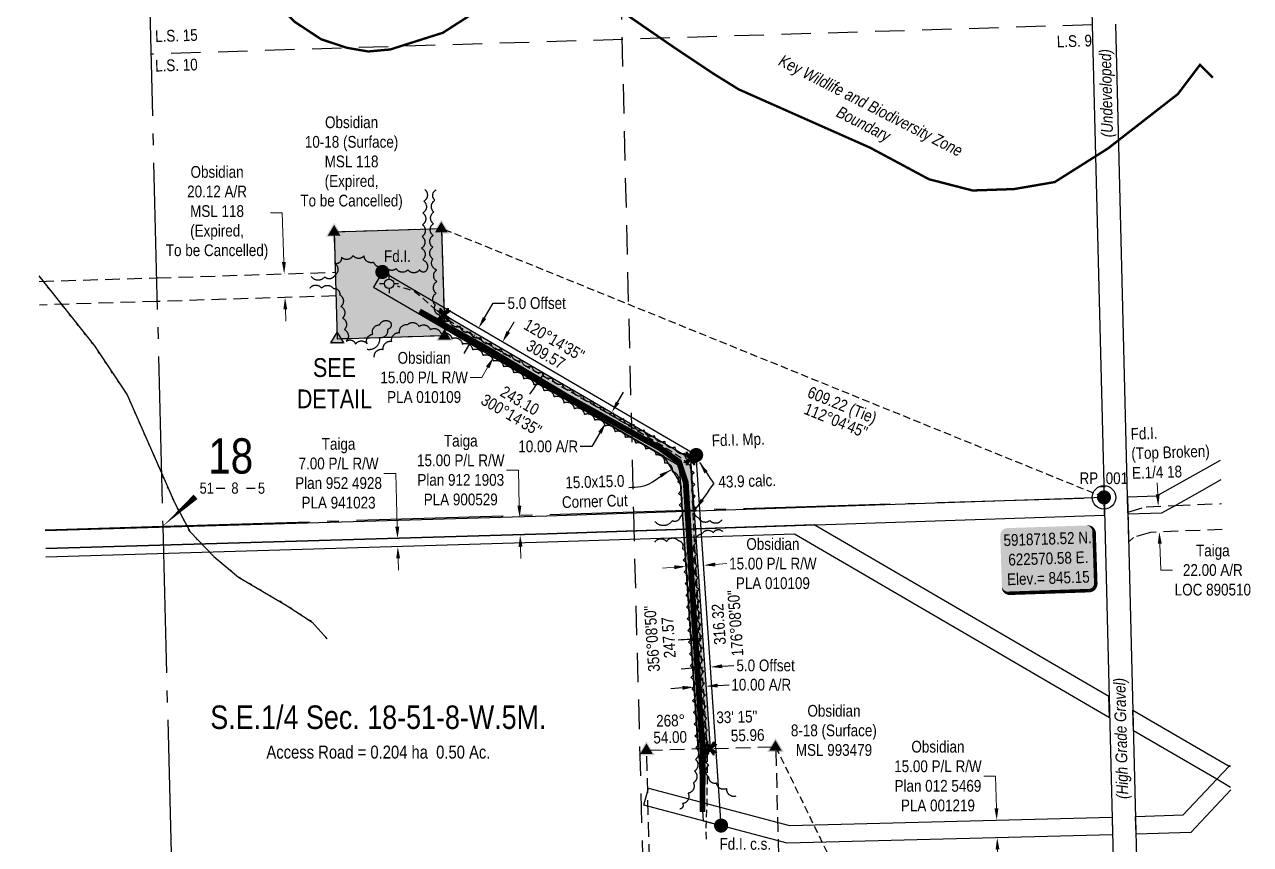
# Model space of a CAD drawing. Extents: x 620811 to 622805, y 5917767 to 5920407.
# Drawn here: x 621651 to 622695, y 5918423 to 5919121 of the extents above; entities that cross this region are included whole.
import ezdxf
from ezdxf.enums import TextEntityAlignment as Align

# ---------------------------------------------------------------- set-up
doc = ezdxf.new("R2010")
doc.units = 0
doc.header["$LTSCALE"] = 5
doc.header["$PDSIZE"] = 0.5
for name, pattern in [('0', [1, 1, 0]), ('DASHDOT2', [12.7, 6.35, -3.175, 0, -3.175]), ('foc-ACCESSROAD', [3.75, 2.5, -1.25]), ('foc-LSD', [8, 5, -3]), ('foc-QUARTERLINE', [33, 25, -3, 2, -3]), ('foc-TIELINE', [1.875, 1.25, -0.625]), ('foc-WHEELTRACKS', [2, 0.4, -1.6]), ('UG_PIPE', [1.875, 1.25, -0.625])]:
    doc.linetypes.add(name, pattern=pattern)
doc.layers.get('Defpoints').update_dxf_attribs({"color": 9})
for name, color, linetype in [('10', 1, 'Continuous'), ('35', 37, 'Continuous'), ('9', 3, 'Continuous'), ('AS-PIPE-UG', 44, 'UG_PIPE'), ('AS-ROADS', 254, 'Continuous'), ('AS-WILDLIFE', 131, 'DASHDOT2'), ('C-RW', 13, 'Continuous'), ('C-SYMBOL', 7, 'Continuous'), ('C-WS', 13, 'foc-ACCESSROAD'), ('C-WS-S', 8, 'Continuous'), ('DETAIL-T', 7, 'Continuous'), ('F-AR', 190, 'foc-ACCESSROAD'), ('F-RW', 190, 'Continuous'), ('L-AREAREQUIRED', 7, 'Continuous'), ('L-BD', 7, 'Continuous'), ('L-BD1', 253, 'Continuous'), ('L-MON', 1, 'Continuous'), ('L-QSEC', 8, 'foc-QUARTERLINE'), ('L-SEC', 7, 'Continuous'), ('L-SECLBL', 7, 'Continuous'), ('L-SECQ', 8, 'foc-QUARTERLINE'), ('L-SECTION-LSD', 7, 'foc-LSD'), ('L-TIE', 7, 'foc-TIELINE'), ('P-PROPOSED', 10, 'Continuous'), ('P-PROPOSED-H', 21, 'Continuous'), ('P-TXT', 4, 'Continuous'), ('T-BUSH', 110, '0'), ('T-WATER-P3', 160, 'foc-WHEELTRACKS')]:
    doc.layers.add(name, color=color, linetype=linetype)
for name, color, linetype, lineweight in [('C-AR-T', 13, 'Continuous', 9), ('C-RW-T', 13, 'Continuous', 9), ('C-WS-T', 13, 'Continuous', 9), ('F-AR-T', 190, 'Continuous', 9), ('F-RW-T', 190, 'Continuous', 9), ('T-TEXT', 48, 'Continuous', 18)]:
    doc.layers.add(name, color=color, linetype=linetype, lineweight=lineweight)
doc.styles.add('100L', font='ARIALN.TTF', dxfattribs={"height": 11})
doc.styles.add('175L', font='ARIALN.TTF', dxfattribs={"height": 20})
doc.styles.add('80', font='ARIALN.TTF', dxfattribs={"height": 10})
doc.styles.add('80CG', font='ARIALN.TTF', dxfattribs={"height": 10})
doc.styles.add('80L', font='ARIALN.TTF', dxfattribs={"height": 10})
doc.styles.add('80LS', font='ARIALNI.TTF', dxfattribs={"height": 10})
doc.styles.add('foc-LtypeFont', font='ARIALN.TTF', dxfattribs={"height": 7.35})
doc.styles.add('SIMPLEX', font='ARIALN.TTF')
doc.styles.get("Standard").update_dxf_attribs({"font": 'ARIALN.TTF'})
doc.linetypes.add('foc-TOPO-flowdirection-NOLINE', pattern='A,0,[">",foc-LtypeFont,S=0.3,R=0,X=0,Y=-0.945],-20,[">",foc-LtypeFont,S=0.3,R=0,X=0,Y=-0.945],0', length=20)
doc.dimstyles.new('Compass 5 000', dxfattribs={"dimscale": 5, "dimtxt": 9, "dimasz": 2, "dimexe": 0.2, "dimexo": 0.0625, "dimgap": 0.5, "dimtad": 0, "dimtih": 1, "dimtoh": 1, "dimzin": 0, "dimdsep": 46, "dimtxsty": '80CG', "dimcen": 0.1, "dimse1": 1, "dimse2": 1, "dimclrd": 256, "dimclrt": 256, "dimaunit": 1, "dimadec": 4, "dimazin": 0, "dimtfac": 0.06, "dimtofl": 0, "dimtmove": 0, "dimatfit": 1, "dimfxl": 0.2, "dimtolj": 1, "dimtzin": 0, "dimlwd": -1, "dimarcsym": 0})

# ---------------------------------------------------------------- blocks, each defined once
blk = doc.blocks.new('fdia')
at = {"color": 255, "const_width": 1}
blk.add_lwpolyline([(-0.5, 0, 1), (0.5, 0, 1)], format="xyb", close=True, dxfattribs=at)
blk = doc.blocks.new('Fdiaa')
blk.add_blockref('fdia', (0, 0))
blk = doc.blocks.new('fdib')
at = {"color": 1, "const_width": 1.6}
blk.add_lwpolyline([(-0.4, 0, 1), (0.4, 0, 1)], format="xyb", close=True, dxfattribs=at)
at = {"color": 1}
blk.add_circle((0, 0), 0.8, dxfattribs=at)
blk = doc.blocks.new('Fdibb')
blk.add_blockref('fdib', (0, 0))
blk = doc.blocks.new('fdicc')
for name in ['Fdibb', 'Fdiaa']:
    blk.add_blockref(name, (0, 0))
blk = doc.blocks.new('FDI')
blk.add_blockref('fdicc', (0, 0))
blk = doc.blocks.new('TRIA')
blk.add_hatch(color=255).paths.add_polyline_path([(-0.04, 1.52), (-1.47, -0.87), (1.39, -0.87)])
blk = doc.blocks.new('TRIAA')
blk.add_blockref('TRIA', (0, 0))
blk = doc.blocks.new('TRIB')
at = {"color": 1}
blk.add_lwpolyline([(-1.12, -0.67), (-0.04, 1.13), (1.04, -0.67)], close=True, dxfattribs=at)
blk = doc.blocks.new('TRIBB')
blk.add_blockref('TRIB', (0, 0))
blk = doc.blocks.new('TRICC')
for name in ['TRIAA', 'TRIBB']:
    blk.add_blockref(name, (0, 0))
blk = doc.blocks.new('plspike')
blk.add_blockref('TRICC', (0, 0))
blk = doc.blocks.new('STRIA')
blk.add_hatch(color=255).paths.add_polyline_path([(-0.04, 1.52), (-1.47, -0.87), (1.39, -0.87)])
blk = doc.blocks.new('STRIAA')
blk.add_blockref('STRIA', (0, 0))
blk = doc.blocks.new('STRIB')
at = {"color": 1}
blk.add_solid([(-1.12, -0.67), (-0.04, 1.13), (1.04, -0.67)], dxfattribs=at)
blk = doc.blocks.new('STRIBB')
blk.add_blockref('STRIB', (0, 0))
blk = doc.blocks.new('STRICC')
for name in ['STRIAA', 'STRIBB']:
    blk.add_blockref(name, (0, 0))
blk = doc.blocks.new('fdspike')
blk.add_blockref('STRICC', (0, 0))
blk = doc.blocks.new('TEMP')
h = blk.add_hatch(color=255)
h.dxf.hatch_style = 1
h.paths.add_polyline_path([(0, 0.25), (-0.67, 1.15), (-0.67, 0.67), (-1.15, 0.67), (-0.25, 0), (-1.15, -0.67), (-0.67, -0.67), (-0.67, -1.15), (0, -0.25), (0.67, -1.15), (0.67, -0.67), (1.15, -0.67), (0.25, 0), (1.15, 0.67), (0.67, 0.67), (0.67, 1.15)])
h.paths.add_polyline_path([(0.57, 0.85), (0.57, 0.57), (0.85, 0.57), (0.08, 0), (0.85, -0.57), (0.57, -0.57), (0.57, -0.85), (0, -0.08), (-0.57, -0.85), (-0.57, -0.57), (-0.85, -0.57), (-0.08, 0), (-0.85, 0.57), (-0.57, 0.57), (-0.57, 0.85), (0, 0.08)], flags=16)
h = blk.add_hatch(color=1)
h.dxf.hatch_style = 1
h.paths.add_polyline_path([(0, 0.08), (-0.57, 0.85), (-0.57, 0.57), (-0.85, 0.57), (-0.08, 0), (-0.85, -0.57), (-0.57, -0.57), (-0.57, -0.85), (0, -0.08), (0.57, -0.85), (0.57, -0.57), (0.85, -0.57), (0.08, 0), (0.85, 0.57), (0.57, 0.57), (0.57, 0.85)])
at = {"color": 1}
for p, q in [((-0.08, 0), (0.08, 0)), ((0, 0.08), (0, -0.08))]:
    blk.add_line(p, q, dxfattribs=at)
at = {"color": 255, "flags": 128}
blk.add_lwpolyline([(-0.25, 0), (-1.15, 0.67), (-0.67, 0.67), (-0.67, 1.15), (0, 0.25), (0.67, 1.15), (0.67, 0.67), (1.15, 0.67), (0.25, 0), (1.15, -0.67), (0.67, -0.67), (0.67, -1.15), (0, -0.25), (-0.67, -1.15), (-0.67, -0.67), (-1.15, -0.67)], close=True, dxfattribs=at)
at = {"color": 1, "flags": 128}
blk.add_lwpolyline([(-0.08, 0), (-0.85, 0.57), (-0.57, 0.57), (-0.57, 0.85), (0, 0.08), (0.57, 0.85), (0.57, 0.57), (0.85, 0.57), (0.08, 0), (0.85, -0.57), (0.57, -0.57), (0.57, -0.85), (0, -0.08), (-0.57, -0.85), (-0.57, -0.57), (-0.85, -0.57)], close=True, dxfattribs=at)
blk = doc.blocks.new('L-SECLBL')
at = {"layer": '9', "color": 7}
for p, q in [((-5.1, -27.8), (-12.3, -27.8)), ((20.7, -27.8), (13.5, -27.8))]:
    blk.add_line(p, q, dxfattribs=at)
at = {"layer": '10', "color": 2, "style": 'SIMPLEX'}
blk.add_attdef('SEC', text='', height=30, dxfattribs=at).set_placement((0, 0), align=Align.MIDDLE)
at = {"layer": '10', "color": 5, "style": '80L'}
blk.add_attdef('TWP', text='', height=9.5, dxfattribs=at).set_placement((-14.4, -27.4), align=Align.MIDDLE_RIGHT)
blk.add_attdef('RGE', text='', height=9.5, dxfattribs=at).set_placement((3.6, -27.4), align=Align.MIDDLE_CENTER)
blk.add_attdef('MER', text='', height=9.5, dxfattribs=at).set_placement((23.2, -27.4), align=Align.MIDDLE_LEFT)
blk = doc.blocks.new('*D414')
at = {"layer": 'C-AR-T', "transparency": 16777216}
for p, q in [((621870.6, 5918960.8), (621860.6, 5918960.8)), ((621871.9, 5918918.8), (621870.6, 5918960.8)), ((621873.2, 5918878.7), (621873.5, 5918868.7))]:
    blk.add_line(p, q, dxfattribs=at)
for points in [[(621873.6, 5918918.9), (621870.3, 5918918.8), (621872.2, 5918908.8)], [(621874.8, 5918878.8), (621871.5, 5918878.6), (621872.9, 5918888.7)]]:
    blk.add_solid(points, dxfattribs=at)
at = {"layer": 'Defpoints', "color": 0, "transparency": 16777216}
for p in [(621865.3, 5918908.6), (621872.2, 5918908.8), (621865.9, 5918888.5)]:
    blk.add_point(p, dxfattribs=at)
at = {"layer": 'C-AR-T', "transparency": 16777216, "insert": (621815, 5918960.8), "char_height": 10, "attachment_point": 5, "style": '80CG'}
blk.add_mtext('\\A1;Obsidian\\P20.12 A/R\\PMSL 118\\P(Expired,\\PTo be Cancelled)', dxfattribs=at)
blk = doc.blocks.new('*D415')
at = {"layer": 'Defpoints', "color": 0, "transparency": 16777216}
for p in [(621968.8, 5918683.5), (621995.5, 5918684.3), (621995.7, 5918677.3)]:
    blk.add_point(p, dxfattribs=at)
at = {"layer": 'F-RW-T', "transparency": 16777216}
for p, q in [((621967.2, 5918739), (621957.2, 5918739)), ((621968.5, 5918693.5), (621967.2, 5918739)), ((621969.3, 5918666.6), (621969.5, 5918656.6))]:
    blk.add_line(p, q, dxfattribs=at)
for points in [[(621970.2, 5918693.6), (621966.8, 5918693.5), (621968.8, 5918683.5)], [(621970.9, 5918666.6), (621967.6, 5918666.5), (621969, 5918676.5)]]:
    blk.add_solid(points, dxfattribs=at)
at = {"layer": 'F-RW-T', "transparency": 16777216, "insert": (621918.5, 5918739), "char_height": 10, "attachment_point": 5, "style": '80CG'}
blk.add_mtext('\\A1;Taiga\\P7.00 P/L R/W\\PPlan 952 4928\\PPLA 941023', dxfattribs=at)
blk = doc.blocks.new('*D416')
at = {"layer": 'Defpoints', "color": 0, "transparency": 16777216}
for p in [(622072.8, 5918701.4), (622012.7, 5918699.7), (622013.1, 5918684.8)]:
    blk.add_point(p, dxfattribs=at)
at = {"layer": 'F-RW-T', "transparency": 16777216}
for p, q in [((622071.7, 5918741.7), (622061.7, 5918741.7)), ((622072.5, 5918711.4), (622071.7, 5918741.7)), ((622073.5, 5918676.4), (622073.8, 5918666.5))]:
    blk.add_line(p, q, dxfattribs=at)
for points in [[(622074.2, 5918711.4), (622070.9, 5918711.4), (622072.8, 5918701.4)], [(622075.2, 5918676.5), (622071.8, 5918676.4), (622073.2, 5918686.4)]]:
    blk.add_solid(points, dxfattribs=at)
at = {"layer": 'F-RW-T', "transparency": 16777216, "insert": (622022.6, 5918741.7), "char_height": 10, "attachment_point": 5, "style": '80CG'}
blk.add_mtext('\\A1;Taiga\\P15.00 P/L R/W\\PPlan 912 1903\\PPLA 900529', dxfattribs=at)
blk = doc.blocks.new('*D417')
at = {"layer": 'Defpoints', "color": 0, "transparency": 16777216}
for p in [(622660.6, 5918712.8), (622617.7, 5918689), (622661.5, 5918690.8)]:
    blk.add_point(p, dxfattribs=at)
at = {"layer": 'F-AR-T', "transparency": 16777216}
for p, q in [((622616.4, 5918721), (622616, 5918731)), ((622618.1, 5918679), (622619, 5918656.6)), ((622619, 5918656.6), (622629, 5918656.6))]:
    blk.add_line(p, q, dxfattribs=at)
for points in [[(622618, 5918721.1), (622614.7, 5918721), (622616.8, 5918711)], [(622619.8, 5918679.1), (622616.4, 5918679), (622617.7, 5918689)]]:
    blk.add_solid(points, dxfattribs=at)
at = {"layer": 'F-AR-T', "transparency": 16777216, "insert": (622663.3, 5918656.6), "char_height": 10, "attachment_point": 5, "style": '80CG'}
blk.add_mtext('\\A1;Taiga\\P22.00 A/R\\PLOC 890510', dxfattribs=at)
blk = doc.blocks.new('*D418')
at = {"layer": 'C-RW-T', "transparency": 16777216}
for p, q in [((622478.2, 5918481.2), (622468.2, 5918481.2)), ((622478.9, 5918453.8), (622478.2, 5918481.2)), ((622479.8, 5918418.8), (622480.1, 5918408.8))]:
    blk.add_line(p, q, dxfattribs=at)
for points in [[(622480.6, 5918453.8), (622477.3, 5918453.7), (622479.2, 5918443.8)], [(622481.5, 5918418.8), (622478.2, 5918418.7), (622479.6, 5918428.8)]]:
    blk.add_solid(points, dxfattribs=at)
at = {"layer": 'Defpoints', "color": 0, "transparency": 16777216}
for p in [(622394.4, 5918441.6), (622479.2, 5918443.8), (622394.8, 5918426.6)]:
    blk.add_point(p, dxfattribs=at)
at = {"layer": 'C-RW-T', "transparency": 16777216, "insert": (622429.1, 5918481.2), "char_height": 10, "attachment_point": 5, "style": '80CG'}
blk.add_mtext('\\A1;Obsidian\\P15.00 P/L R/W\\PPlan 012 5469\\PPLA 001219', dxfattribs=at)
blk = doc.blocks.new('*D423')
at = {"layer": 'C-RW-T', "transparency": 16777216}
for p, q in [((622239.4, 5918661.4), (622249.4, 5918662.1)), ((622204.5, 5918659), (622194.6, 5918658.4))]:
    blk.add_line(p, q, dxfattribs=at)
for points in [[(622204.4, 5918660.7), (622204.6, 5918657.4), (622214.5, 5918659.7)], [(622239.3, 5918663.1), (622239.6, 5918659.7), (622229.5, 5918660.7)]]:
    blk.add_solid(points, dxfattribs=at)
at = {"layer": 'Defpoints', "color": 0, "transparency": 16777216}
for p in [(622229.5, 5918660.7), (622215.4, 5918646.2), (622230.4, 5918647.2)]:
    blk.add_point(p, dxfattribs=at)
at = {"layer": 'C-RW-T', "transparency": 16777216, "insert": (622288.5, 5918662.1), "char_height": 10, "attachment_point": 5, "style": '80CG'}
blk.add_mtext('\\A1;Obsidian\\P15.00 P/L R/W\\PPLA 010109', dxfattribs=at)
blk = doc.blocks.new('*D424')
at = {"layer": 'C-RW-T', "transparency": 16777216}
for p, q in [((622063.1, 5918859.5), (622068.2, 5918868.1)), ((622045.5, 5918829.2), (622040.5, 5918820.6)), ((622040.5, 5918820.6), (622030.5, 5918820.6))]:
    blk.add_line(p, q, dxfattribs=at)
for points in [[(622061.7, 5918860.3), (622064.6, 5918858.6), (622058.1, 5918850.8)], [(622044.1, 5918830.1), (622047, 5918828.4), (622050.6, 5918837.9)]]:
    blk.add_solid(points, dxfattribs=at)
at = {"layer": 'Defpoints', "color": 0, "transparency": 16777216}
for p in [(622042.6, 5918859.8), (622058.1, 5918850.8), (622035.1, 5918846.9)]:
    blk.add_point(p, dxfattribs=at)
at = {"layer": 'C-RW-T', "transparency": 16777216, "insert": (621991.4, 5918820.6), "char_height": 10, "attachment_point": 5, "style": '80CG'}
blk.add_mtext('\\A1;Obsidian\\P15.00 P/L R/W\\PPLA 010109', dxfattribs=at)
blk = doc.blocks.new('*D430')
at = {"layer": 'Defpoints', "color": 0, "transparency": 16777216}
for p in [(622078.6, 5918833.1), (622073.6, 5918824.4), (622146.2, 5918782.1)]:
    blk.add_point(p, dxfattribs=at)
at = {"layer": 'P-TXT', "transparency": 16777216}
for p, q in [((622156.2, 5918799.4), (622161.3, 5918808)), ((622141.1, 5918773.5), (622134.4, 5918761.9)), ((622134.4, 5918761.9), (622124.4, 5918761.9))]:
    blk.add_line(p, q, dxfattribs=at)
for points in [[(622154.8, 5918800.2), (622157.7, 5918798.6), (622151.2, 5918790.8)], [(622139.7, 5918774.3), (622142.6, 5918772.6), (622146.2, 5918782.1)]]:
    blk.add_solid(points, dxfattribs=at)
at = {"layer": 'P-TXT', "transparency": 16777216, "insert": (622097.1, 5918761.9), "char_height": 10, "attachment_point": 5, "style": '80CG'}
blk.add_mtext('\\A1;10.00 A/R', dxfattribs=at)
blk = doc.blocks.new('*D431')
at = {"layer": 'Defpoints', "color": 0, "transparency": 16777216}
for p in [(622221.2, 5918560.5), (622231.2, 5918561.2), (622231.4, 5918557.7)]:
    blk.add_point(p, dxfattribs=at)
at = {"layer": 'P-TXT', "transparency": 16777216}
for p, q in [((622211.5, 5918556.3), (622201.5, 5918555.6)), ((622241.4, 5918558.3), (622251.4, 5918559))]:
    blk.add_line(p, q, dxfattribs=at)
for points in [[(622211.3, 5918558), (622211.6, 5918554.7), (622221.4, 5918557)], [(622241.3, 5918560), (622241.5, 5918556.7), (622231.4, 5918557.7)]]:
    blk.add_solid(points, dxfattribs=at)
at = {"layer": 'P-TXT', "transparency": 16777216, "insert": (622278.6, 5918559), "char_height": 10, "attachment_point": 5, "style": '80CG'}
blk.add_mtext('\\A1;10.00 A/R', dxfattribs=at)
blk = doc.blocks.new('Gabd.15d85efd0b')
for p, q in [((-0.81, 0), (-1.62, 0)), ((0, 0.81), (0, 1.62)), ((1.62, 0), (0.81, 0)), ((0, -0.81), (0, -1.62))]:
    blk.add_line(p, q)
blk.add_circle((0, 0), 0.8)
blk = doc.blocks.new('*D453')
at = {"layer": 'Defpoints', "color": 0, "transparency": 16777216}
for p in [(622037.8, 5918862.7), (622133.3, 5918807), (622130.8, 5918802.7)]:
    blk.add_point(p, dxfattribs=at)
at = {"layer": 'P-TXT', "transparency": 16777216}
for p, q in [((622042.9, 5918871.3), (622050.2, 5918883.9)), ((622050.2, 5918883.9), (622060.2, 5918883.9)), ((622030.3, 5918849.7), (622025.2, 5918841.1))]:
    blk.add_line(p, q, dxfattribs=at)
for points in [[(622041.4, 5918872.1), (622044.3, 5918870.4), (622037.8, 5918862.7)], [(622028.8, 5918850.5), (622031.7, 5918848.9), (622035.3, 5918858.3)]]:
    blk.add_solid(points, dxfattribs=at)
at = {"layer": 'P-TXT', "transparency": 16777216, "insert": (622087.3, 5918883.9), "char_height": 10, "attachment_point": 5, "style": '80CG'}
blk.add_mtext('\\A1;5.0 Offset', dxfattribs=at)
blk = doc.blocks.new('*U454')
h = blk.add_hatch(color=254)
edge = h.paths.add_edge_path()
edge.add_line((-34, -28.5), (34, -28.5))
edge.add_arc((34, -22.5), 6, 270, 360)
edge.add_line((40, -22.5), (40, 21))
edge.add_arc((34, 21), 6, 0, 90)
edge.add_line((34, 27), (-34, 27))
edge.add_arc((-34, 21), 6, 90, 180)
edge.add_line((-40, 21), (-40, -22.5))
edge.add_arc((-34, -22.5), 6, 180, 270)
at = {"color": 1, "flags": 128}
blk.add_lwpolyline([(-34, -28.5, 3, 3, 0), (34, -28.5, 3, 3, 0.414214), (40, -22.5, 3, 3, 0), (40, 21, 3, 0, 0.414214), (34, 27, 0, 0, 0), (-34, 27, 0, 0, 0.414214), (-40, 21, 0, 0, 0), (-40, -22.5, 0, 3, 0.414214)], format="xyseb", close=True, dxfattribs=at)
blk.add_lwpolyline([(-3.8, -16.3, 0, 10, 0), (0, 0, 5, 5, 0)], format="xyseb", dxfattribs=at)
at = {"color": 1, "style": '80'}
blk.add_attdef('ENTER_TEXT_001', (-36, -5), '', height=10, dxfattribs=at)
blk = doc.blocks.new('*D455')
at = {"layer": 'Defpoints', "color": 0, "transparency": 16777216}
for p in [(622230.6, 5918569.7), (622235.3, 5918574.1), (622235.6, 5918570)]:
    blk.add_point(p, dxfattribs=at)
at = {"layer": 'P-TXT', "transparency": 16777216}
for p, q in [((622220.3, 5918573.1), (622210.4, 5918572.4)), ((622245.3, 5918574.8), (622255.3, 5918575.4))]:
    blk.add_line(p, q, dxfattribs=at)
for points in [[(622245.2, 5918576.4), (622245.4, 5918573.1), (622235.3, 5918574.1)], [(622220.2, 5918574.8), (622220.5, 5918571.4), (622230.3, 5918573.8)]]:
    blk.add_solid(points, dxfattribs=at)
at = {"layer": 'P-TXT', "transparency": 16777216, "insert": (622282.3, 5918575.4), "char_height": 10, "attachment_point": 5, "style": '80CG'}
blk.add_mtext('\\A1;5.0 Offset', dxfattribs=at)

msp = doc.modelspace()

# ---------------------------------------------------------------- hatches: boundary and pattern name
at = {"layer": 'P-PROPOSED-H'}
h = msp.add_hatch(color=256, dxfattribs=at)
h.dxf.hatch_style = 1
h.paths.add_polyline_path([(621914.928, 5918944.744), (622006.23, 5918947.443), (622008.926, 5918856.182), (621917.631, 5918853.372)])
h = msp.add_hatch(color=256, dxfattribs=at)
h.dxf.hatch_style = 1
h.paths.add_polyline_path([(622008.399, 5918874.015), (622218.341, 5918751.614), (622234.97, 5918504.692), (622224.968, 5918504.44), (622209.731, 5918730.689), (622195.77, 5918753.202), (622008.747, 5918862.24)])

# ---------------------------------------------------------------- linework, layer by layer
at = {"layer": '35', "color": 3}
msp.add_circle((622570.582, 5918718.524), 9.997, dxfattribs=at)
at = {"layer": 'AS-PIPE-UG', "flags": 128}
msp.add_lwpolyline([(622231.869, 5918427.64), (622231.711, 5918438.41), (622232.613, 5918461.696), (622232.77, 5918502.656), (622227.762, 5918582.173), (622222.233, 5918669.646), (622219.467, 5918734.784), (622218.84, 5918742.027), (622217.34, 5918745.828), (622213.79, 5918749.234), (622208.628, 5918753.164), (622199.212, 5918759.333), (622157.553, 5918784.415), (622073.188, 5918833.106), (622019.15, 5918864.593), (622009.308, 5918871.316), (621996.923, 5918882.156), (621990.798, 5918887.638), (621983.025, 5918893.855), (621975.454, 5918896.261), (621968.682, 5918898.275)], dxfattribs=at)
at = {"layer": 'AS-ROADS', "const_width": 4.998, "flags": 128}
msp.add_lwpolyline([(621987.345, 5918876.981), (622046.11, 5918844.37), (622114.639, 5918803.52), (622192.083, 5918760.629), (622208.493, 5918748.805), (622214.291, 5918731.379), (622219.439, 5918646.009), (622225.184, 5918556.893), (622228.712, 5918501.467), (622228.507, 5918450.559)], dxfattribs=at)
at = {"layer": 'AS-WILDLIFE', "const_width": 2, "flags": 128}
msp.add_lwpolyline([(622663.206, 5919075.873), (622652.308, 5919086.764), (622633.496, 5919061.944), (622574.115, 5919015.725), (622528.616, 5918987.009), (622493.911, 5918981.027), (622458.584, 5918979.83), (622421.485, 5918989.402), (622371.199, 5919016.324), (622259.402, 5919065.923), (622237.598, 5919079.446), (622206.004, 5919100.482), (622160.146, 5919132.05), (622062.996, 5919161.351), (622057.946, 5919160.878), (622051.245, 5919149.135), (622043.083, 5919136.683), (622026.113, 5919126.137), (622007.325, 5919114.103), (621962.496, 5919099.884), (621943.707, 5919098.187), (621925.637, 5919101.317), (621903.713, 5919108.552), (621881.239, 5919123.369), (621865.992, 5919138.367), (621852.661, 5919155.062), (621835.237, 5919180.954), (621825.974, 5919219.506), (621825.065, 5919252.034), (621822.767, 5919264.403), (621803.811, 5919296.333), (621765.636, 5919310.788), (621744.119, 5919313.473), (621716.235, 5919320.068), (621691.535, 5919330.823), (621651.982, 5919354.205)], dxfattribs=at)
at = {"layer": 'C-RW', "flags": 128}
msp.add_lwpolyline([(622244.397, 5918439.096), (622223.15, 5918754.596), (621955.81, 5918910.461), (621948.258, 5918897.507), (622208.724, 5918745.65), (622229.094, 5918443.163)], close=True, dxfattribs=at)
at = {"layer": 'C-RW'}
msp.add_lwpolyline([(622678.499, 5918469.448), (622644.667, 5918433.244), (622597.877, 5918431.915), (622597.501, 5918446.937), (622638.008, 5918448.113), (622666.656, 5918478.513), (622677.255, 5918489.762), (622677.968, 5918490.518)], dxfattribs=at)
msp.add_lwpolyline([(622302.524, 5918439.162), (622577.399, 5918446.345), (622577.775, 5918431.348), (622300.807, 5918424.102), (622178.682, 5918456.563), (622182.534, 5918471.054), (622302.524, 5918439.162)], close=True, dxfattribs=at)
at = {"layer": 'C-WS'}
msp.add_lwpolyline([(621663.355, 5918902.425), (621763.399, 5918905.487), (621915.951, 5918910.155), (621914.928, 5918944.744), (622006.23, 5918947.443), (622008.926, 5918856.182), (621917.631, 5918853.372), (621916.547, 5918890.032), (621763.908, 5918885.361), (621663.862, 5918882.3)], dxfattribs=at)
at = {"layer": 'C-WS', "flags": 128}
msp.add_lwpolyline([(622292.914, 5918426.2), (622293.671, 5918396.205), (622240.46, 5918394.862), (622242.492, 5918313.601), (622243.419, 5918276.557), (622223.412, 5918276.152), (622220.454, 5918394.357), (622183.772, 5918393.431), (622180.998, 5918503.33), (622290.897, 5918506.104), (622292.914, 5918426.2)], close=True, dxfattribs=at)
at = {"layer": 'F-AR'}
msp.add_lwpolyline([(622671.288, 5918691.248), (622610.235, 5918688.727), (622595.763, 5918684.482), (622591.667, 5918680.727), (622591.067, 5918704.139), (622591.018, 5918706.03), (622606.629, 5918710.61), (622631.375, 5918711.632), (622670.743, 5918713.258)], dxfattribs=at)
at = {"layer": 'F-RW'}
for points in [[(622670.243, 5918733.439), (622647.545, 5918720.651), (622631.375, 5918711.632), (622619.69, 5918705.093), (622591.067, 5918704.139), (622591.018, 5918706.03), (622590.686, 5918719.028), (622615.502, 5918719.736), (622669.824, 5918750.345)], [(621669.02, 5918674.921), (622096.274, 5918687.551), (622570.961, 5918703.374), (622570.586, 5918718.364), (622095.803, 5918702.538), (621668.64, 5918689.912)], [(621669.194, 5918668.021), (622096.45, 5918680.598), (622306.875, 5918687.586), (622575.273, 5918531.257), (622574.832, 5918548.866), (622323.712, 5918695.132), (622096.274, 5918687.551), (621669.02, 5918674.921)], [(622678.443, 5918471.648), (622666.656, 5918478.513), (622595.674, 5918519.855), (622595.234, 5918537.434), (622677.255, 5918489.762), (622677.997, 5918489.33)]]:
    msp.add_lwpolyline(points, dxfattribs=at)
at = {"layer": 'L-QSEC'}
for p, q in [((621768.755, 5918693.98), (622570.582, 5918718.524)), ((621668.615, 5918690.915), (621768.755, 5918693.98))]:
    msp.add_line(p, q, dxfattribs=at)
at = {"layer": 'L-SEC'}
for p, q in [((622550.647, 5919523.147), (622560.615, 5919120.836)), ((622560.615, 5919120.836), (622570.582, 5918718.524)), ((622590.683, 5918719.099), (622580.716, 5919121.416)), ((622570.582, 5918718.524), (622590.849, 5917909.405)), ((622590.686, 5918719.028), (622611.45, 5917890.051))]:
    msp.add_line(p, q, dxfattribs=at)
at = {"layer": 'L-SECLBL', "flags": 128}
msp.add_lwpolyline([(621768.755, 5918693.98, 0, 4.998, 0), (621796.686, 5918719.025, 0, 0, 0)], format="xyseb", dxfattribs=at)
at = {"layer": 'L-SECQ'}
for p, q in [((621748.389, 5919498.217), (621768.755, 5918693.98)), ((621768.755, 5918693.98), (621789.177, 5917887.536))]:
    msp.add_line(p, q, dxfattribs=at)
at = {"layer": 'L-SECTION-LSD'}
msp.add_line((622169.668, 5918706.252), (622190.968, 5917898.496), dxfattribs=at)
at = {"layer": 'L-SECTION-LSD', "flags": 128}
for points in [[(622150.252, 5919510.248), (622169.668, 5918706.252)], [(622560.615, 5919120.836), (621758.576, 5919095.937)]]:
    msp.add_lwpolyline(points, dxfattribs=at)
at = {"layer": 'L-TIE'}
for p, q in [((622570.582, 5918718.524), (622006.23, 5918947.443)), ((622290.897, 5918506.104), (622591.346, 5917889.547))]:
    msp.add_line(p, q, dxfattribs=at)
at = {"layer": 'P-PROPOSED', "flags": 128}
for points in [[(621914.928, 5918944.744), (622006.23, 5918947.443), (622008.926, 5918856.182), (621917.631, 5918853.372)], [(622008.399, 5918874.015), (622218.341, 5918751.614), (622234.97, 5918504.692), (622224.968, 5918504.44), (622209.731, 5918730.689), (622195.77, 5918753.202), (622008.747, 5918862.24)]]:
    msp.add_lwpolyline(points, close=True, dxfattribs=at)
at = {"layer": 'T-BUSH', "flags": 128}
for points in [[(621992.003, 5918980.571, -0.52056705), (621991.155, 5918970.611, -0.52056705), (621990.38, 5918960.646, -0.52056705), (621990.006, 5918950.656, -0.52056705), (621989.631, 5918940.667, -0.52056705), (621989.257, 5918930.677, -0.52056705), (621990.177, 5918920.848, -0.52056705), (621992.973, 5918911.25, -0.52056705), (621987.565, 5918912.347, -0.52056705), (621977.569, 5918912.265, -0.52056705), (621967.705, 5918913.284, -0.52056705), (621958.012, 5918915.729, -0.52056705), (621948.551, 5918918.69, -0.52056705), (621940.276, 5918924.299, -0.52056705), (621930.806, 5918924.533, -0.52056705), (621920.935, 5918922.958, -0.52056705), (621915.491, 5918917.51, -0.52056705), (621915.244, 5918907.516, -0.52056705), (621906.707, 5918906.279, -0.52056705), (621895.207, 5918906.625, -0.52056705)], [(622244.834, 5918699.286, -0.52056705), (622234.847, 5918698.835, -0.52056705), (622225.71, 5918700.698, -0.52056705), (622222.875, 5918709.582, -0.52056705), (622222.416, 5918719.568, -0.52056705), (622221.957, 5918729.554, -0.52056705), (622221.378, 5918739.53, -0.52056705), (622220.29, 5918749.467, -0.52056705), (622213.65, 5918755.956, -0.52056705), (622205.225, 5918761.336, -0.52056705), (622196.528, 5918766.255, -0.52056705), (622187.741, 5918771.022, -0.52056705), (622178.954, 5918775.789, -0.52056705), (622170.167, 5918780.556, -0.52056705), (622161.399, 5918785.355, -0.52056705), (622152.73, 5918790.333, -0.52056705), (622144.061, 5918795.312, -0.52056705), (622135.392, 5918800.29, -0.52056705), (622126.723, 5918805.268, -0.52056705), (622118.055, 5918810.246, -0.52056705), (622109.382, 5918815.218, -0.52056705), (622100.709, 5918820.189, -0.52056705), (622092.037, 5918825.161, -0.52056705), (622083.364, 5918830.132, -0.52056705), (622074.691, 5918835.104, -0.52056705), (622065.969, 5918839.987, -0.52056705), (622057.243, 5918844.865, -0.52056705), (622048.518, 5918849.743, -0.52056705), (622039.792, 5918854.621, -0.52056705), (622031.024, 5918859.421, -0.52056705), (622022.243, 5918864.2, -0.52056705), (622013.463, 5918868.978, -0.52056705), (622004.682, 5918873.757, -0.52056705), (622001.063, 5918882.362, -0.52056705), (622001.604, 5918892.344, -0.52056705), (622002.145, 5918902.325, -0.52056705), (622002.075, 5918912.184, -0.52056705), (621998.93, 5918921.557, -0.52056705), (621998.743, 5918931.531, -0.52056705), (621999.006, 5918941.524, -0.52056705), (621999.32, 5918951.516, -0.52056705), (621999.719, 5918961.504, -0.52056705), (622000.63, 5918971.455, -0.52056705), (622001.595, 5918980.326, -0.52056705)], [(621894.071, 5918896.799, -0.52056705), (621904.064, 5918896.564, -0.52056705), (621914.058, 5918896.33, -0.52056705), (621919.439, 5918891.057, -0.52056705), (621920.552, 5918881.122, -0.52056705), (621921.849, 5918871.213, -0.52056705), (621923.433, 5918861.343, -0.52056705), (621925.017, 5918851.472, -0.52056705), (621932.947, 5918849.099, -0.52056705), (621942.944, 5918849.166, -0.52056705), (621947.636, 5918857.463, -0.52056705), (621953.5, 5918865.431, -0.52056705), (621962.735, 5918867.694, -0.52056705), (621960.216, 5918861.531, -0.52056705), (621953.22, 5918854.403, -0.52056705), (621943.012, 5918844.423, -0.52056705)], [(621948.953, 5918837.978, -0.52056705), (621956.568, 5918844.454, -0.52056705), (621963.806, 5918851.343, -0.52056705), (621970.512, 5918858.737, -0.52056705), (621977.183, 5918865.579, -0.52056705), (621987.044, 5918863.942, -0.52056705), (621996.649, 5918861.413, -0.52056705), (622005.872, 5918857.557, -0.52056705), (622015.095, 5918853.701, -0.52056705), (622023.925, 5918849.03, -0.52056705), (622032.684, 5918844.212, -0.52056705), (622041.442, 5918839.393, -0.52056705), (622050.201, 5918834.575, -0.52056705), (622058.96, 5918829.757, -0.52056705), (622067.574, 5918824.687, -0.52056705), (622076.161, 5918819.568, -0.52056705), (622084.747, 5918814.449, -0.52056705), (622093.334, 5918809.33, -0.52056705), (622101.92, 5918804.211, -0.52056705), (622110.507, 5918799.093, -0.52056705), (622119.179, 5918794.121, -0.52056705), (622127.891, 5918789.22, -0.52056705), (622136.604, 5918784.32, -0.52056705), (622145.317, 5918779.419, -0.52056705), (622154.03, 5918774.519, -0.52056705), (622162.743, 5918769.618, -0.52056705), (622171.456, 5918764.717, -0.52056705), (622180.146, 5918759.776, -0.52056705), (622188.814, 5918754.797, -0.52056705), (622196.06, 5918748.025, -0.52056705), (622202.564, 5918740.483, -0.52056705), (622207.516, 5918731.802, -0.52056705), (622208.156, 5918721.826, -0.52056705), (622208.795, 5918711.85, -0.52056705), (622209.435, 5918701.874, -0.52056705), (622202.63, 5918698.577, -0.52056705), (622188.19, 5918697.937, -0.52056705)], [(622256.799, 5918464.058, -0.52056705), (622249.281, 5918470.647, -0.52056705), (622240.567, 5918475.157, -0.52056705), (622233.988, 5918480.433, -0.52056705), (622233.955, 5918490.429, -0.52056705), (622233.923, 5918500.426, -0.52056705), (622233.379, 5918510.407, -0.52056705), (622232.816, 5918520.388, -0.52056705), (622232.252, 5918530.368, -0.52056705), (622231.642, 5918540.346, -0.52056705), (622231.003, 5918550.322, -0.52056705), (622230.364, 5918560.298, -0.52056705), (622229.725, 5918570.274, -0.52056705), (622229.099, 5918580.251, -0.52056705), (622228.521, 5918590.231, -0.52056705), (622227.944, 5918600.211, -0.52056705), (622227.366, 5918610.191, -0.52056705), (622226.788, 5918620.171, -0.52056705), (622226.211, 5918630.15, -0.52056705), (622225.605, 5918640.128, -0.52056705), (622224.941, 5918650.103, -0.52056705), (622224.278, 5918660.077, -0.52056705), (622223.615, 5918670.052, -0.52056705), (622223.218, 5918680.041, -0.52056705), (622227.931, 5918687.278, -0.52056705), (622237.848, 5918688.531, -0.52056705), (622245.654, 5918689.518, -0.52056705)], [(622187.911, 5918680.443, -0.52056705), (622197.892, 5918681.014, -0.52056705), (622207.858, 5918681.771, -0.52056705), (622211.353, 5918675.006, -0.52056705), (622212.137, 5918665.04, -0.52056705), (622212.921, 5918655.074, -0.52056705), (622213.705, 5918645.109, -0.52056705), (622214.298, 5918635.13, -0.52056705), (622214.888, 5918625.151, -0.52056705), (622215.478, 5918615.172, -0.52056705), (622216.068, 5918605.193, -0.52056705), (622216.658, 5918595.213, -0.52056705), (622217.337, 5918585.24, -0.52056705), (622218.021, 5918575.267, -0.52056705), (622218.704, 5918565.294, -0.52056705), (622219.388, 5918555.321, -0.52056705), (622220.071, 5918545.348, -0.52056705), (622220.743, 5918535.374, -0.52056705), (622221.415, 5918525.4, -0.52056705), (622222.086, 5918515.426, -0.52056705), (622222.757, 5918505.452, -0.52056705), (622222.464, 5918495.484, -0.52056705), (622221.665, 5918485.519, -0.52056705), (622220.748, 5918475.588, -0.52056705), (622216.195, 5918466.689, -0.52056705), (622211.643, 5918457.789, -0.52056705), (622209.279, 5918453.168, -0.52056705)]]:
    msp.add_lwpolyline(points, format="xyb", dxfattribs=at)
at = {"layer": 'T-WATER-P3', "flags": 128}
msp.add_lwpolyline([(621908.875, 5918598.077), (621895.887, 5918612.407), (621874.752, 5918626.334), (621833.37, 5918650.598), (621812.236, 5918668.128), (621792.011, 5918689.247), (621778.967, 5918713.511), (621738.422, 5918805.795), (621710.539, 5918847.589), (621663.237, 5918907.124)], dxfattribs=at)
at = {"layer": 'T-WATER-P3', "linetype": 'foc-TOPO-flowdirection-NOLINE', "flags": 128}
msp.add_lwpolyline([(621663.237, 5918907.124), (621710.539, 5918847.589), (621738.422, 5918805.795), (621778.967, 5918713.511), (621792.011, 5918689.247), (621812.236, 5918668.128), (621833.37, 5918650.598), (621874.752, 5918626.334), (621895.887, 5918612.407), (621908.875, 5918598.077)], dxfattribs=at)

# ---------------------------------------------------------------- block references
at = {"layer": 'C-WS-S', "color": 5, "xscale": 4.998261800000003, "yscale": 4.998261800000003, "zscale": 4.998261800000003}
msp.add_blockref('Gabd.15d85efd0b', (621961.524, 5918900.38), dxfattribs=at)
at = {"layer": 'DETAIL-T', "color": 5}
ref = msp.add_blockref('*U454', (622522.84, 5918666.5), dxfattribs=dict(at, rotation=1.909124300310973))
ref.add_attrib('ENTER_TEXT_001', '5918718.52 N.', (622485.149, 5918677.023), dxfattribs={"layer": '0', "color": 1, "height": 10, "rotation": 1.909124, "style": '80'})
ref.add_attrib('ENTER_TEXT_002', '622570.58 E.', (622489.227, 5918660.442), dxfattribs={"layer": '0', "color": 1, "height": 10, "rotation": 1.909124, "style": '80'})
ref.add_attrib('ENTER_TEXT_003', 'Elev.= 845.15', (622488.172, 5918643.69), dxfattribs={"layer": '0', "color": 1, "height": 10, "rotation": 1.909124, "style": '80'})
at = {"layer": 'L-MON'}
for name, p, xscale, yscale, zscale in [('fdspike', (621914.928, 5918944.744), 4.998261800000023, 4.998261800000023, 4.998261800000023), ('fdspike', (622006.23, 5918947.443), 4.998261800000023, 4.998261800000023, 4.998261800000023), ('FDI', (621955.81, 5918910.461), 5.000000000000043, 5.000000000000043, 5.000000000000043), ('TEMP', (622008.399, 5918874.015), 4.998261800000023, 4.998261800000023, 4.998261800000023), ('plspike', (621917.631, 5918853.372), 5.000000000000043, 5.000000000000043, 5.000000000000043), ('plspike', (621917.631, 5918853.372), 5.000000000000037, 5.000000000000037, 5.000000000000037), ('fdspike', (622008.926, 5918856.182), 4.998261800000023, 4.998261800000023, 4.998261800000023), ('FDI', (622223.15, 5918754.596), 5.000000000000043, 5.000000000000043, 5.000000000000043), ('FDI', (622570.582, 5918718.524), 5.000000000000043, 5.000000000000043, 5.000000000000043), ('fdspike', (622290.897, 5918506.104), 4.998261800000023, 4.998261800000023, 4.998261800000023), ('fdspike', (622180.998, 5918503.33), 4.998261800000023, 4.998261800000023, 4.998261800000023), ('TEMP', (622234.97, 5918504.692), 4.998261800000023, 4.998261800000023, 4.998261800000023), ('FDI', (622244.397, 5918439.096), 5.000000000000043, 5.000000000000043, 5.000000000000043), ('FDI', (622244.397, 5918439.096), 5.000000000000037, 5.000000000000037, 5.000000000000037)]:
    msp.add_blockref(name, p, dxfattribs=dict(at, xscale=xscale, yscale=yscale, zscale=zscale))
at = {"layer": 'L-MON', "color": 52, "xscale": 5.000000000000008, "yscale": 5.000000000000008, "zscale": 5.000000000000008}
msp.add_blockref('TEMP', (622218.341, 5918751.614), dxfattribs=at)
at = {"layer": 'L-SECLBL'}
msp.add_blockref('L-SECLBL', (621826.637, 5918753.82), dxfattribs=at).add_auto_attribs({'SEC': '18', 'TWP': '51', 'RGE': '8', 'MER': '5'})

# ---------------------------------------------------------------- texts
at = {"layer": '35', "color": 3, "style": '80'}
msp.add_attdef('RP_001', (622549.713, 5918729.853), 'RP', height=9.9965, dxfattribs=at)
at = {"layer": 'AS-WILDLIFE', "insert": (622367.485, 5919043.365), "char_height": 10, "attachment_point": 5, "rotation": 332.969713, "style": '80CG'}
msp.add_mtext('\\A1;{\\fArial Narrow|b0|i1|c0|p34;Key Wildlife and Biodiversity Zone\\P Boundary}', dxfattribs=at)
at = {"layer": 'C-RW-T', "insert": (621929.591, 5919003.065), "char_height": 10, "width": 86.64161, "attachment_point": 5, "style": '80CG'}
msp.add_mtext('\\A1;Obsidian\\P10-18 (Surface)\\PMSL 118\\P(Expired, \\PTo be Cancelled)', dxfattribs=at)
at = {"layer": 'C-SYMBOL', "color": 3, "style": '175L'}
msp.add_text('S.E.1/4 Sec. 18-51-8-W.5M.', height=19.99305, dxfattribs=at).set_placement((621952.46, 5918515.361), align=Align.BOTTOM_CENTER)
at = {"layer": 'C-WS-T', "insert": (622303.562, 5918541.817), "char_height": 10, "width": 72.62387, "attachment_point": 1, "style": '100L'}
msp.add_mtext('\\pi14.39516;Obsidian\\P\\pi0.27851;8-18 (Surface)\\P\\pi4.51453;MSL 993479', dxfattribs=at)
at = {"layer": 'DETAIL-T', "color": 3, "insert": (621915.022, 5918815.742), "char_height": 15.9944, "width": 63.614, "attachment_point": 5, "style": '80CG'}
msp.add_mtext('SEE\\PDETAIL', dxfattribs=at)
at = {"layer": 'L-AREAREQUIRED', "color": 5, "style": '100L'}
msp.add_text('Access Road = 0.204 ha  0.50 Ac.', height=10.99618, dxfattribs=at).set_placement((621952.46, 5918492.869), align=Align.BOTTOM_CENTER)
at = {"layer": 'L-BD'}
for s, rotation, p in [('120°14\'35"', 329.75689, (622102.228, 5918852.578)), ('309.57', 329.75689, (622095.053, 5918840.272)), ('176°08\'50"', 93.852704, (622256.585, 5918611.457)), ('316.32', 93.852704, (622242.372, 5918610.499))]:
    msp.add_text(s, height=9.9965, rotation=rotation, dxfattribs=at).set_placement(p, align=Align.MIDDLE_CENTER)
at = {"layer": 'L-BD', "insert": (622241.835, 5918736.71), "char_height": 10, "attachment_point": 1, "rotation": 1.753287, "style": '80L'}
msp.add_mtext_dynamic_manual_height_columns('\\pi0.1148;43.9 calc.', width=48.16276, gutter_width=50, heights=[0], dxfattribs=at)
at = {"layer": 'L-BD1'}
for s, height, rotation, p in [('300°14\'35"', 9.9965, 329.75689, (622065.778, 5918788.646)), ('243.10', 9.9965, 329.75689, (622072.953, 5918800.952)), ('609.22 (Tie)', 9.99652, 337.920971, (622347.583, 5918797.205)), ('112°04\'45"', 9.9965, 337.920971, (622342.229, 5918784.004)), ('356°08\'50"', 9.9965, 93.852704, (622185.444, 5918598.218)), ('247.57', 9.9965, 93.852704, (622199.657, 5918599.175)), ('33\' 15"', 9.9965, 1.445916, (622257.793, 5918531.602)), ('268°', 9.9965, 1.445916, (622201.418, 5918528.518)), ('54.00', 9.9965, 1.445916, (622200.977, 5918514.313)), ('55.96', 9.9965, 1.445916, (622267.025, 5918516.024))]:
    msp.add_text(s, height=height, rotation=rotation, dxfattribs=at).set_placement(p, align=Align.MIDDLE_CENTER)
at = {"layer": 'L-MON', "char_height": 9.9965, "attachment_point": 1, "style": '80L'}
for s, width, insert in [('Fd.I.', 9.99652, (621957.257, 5918928.966)), ('Fd.I. c.s.', 43.04547, (622243.031, 5918428.515))]:
    msp.add_mtext_dynamic_manual_height_columns(s, width=width, gutter_width=49.983, heights=[0], dxfattribs=dict(at, insert=insert))
at = {"layer": 'L-MON', "attachment_point": 1, "rotation": 1.909124, "style": '80L'}
for s, width, insert, char_height in [('Fd.I.\\P(Top Broken)\\PE.1/4 18', 66.22976, (622593.109, 5918777.55), 9.99652), ('Fd.I. Mp.', 44.31378, (622236.233, 5918771.963), 9.9965)]:
    msp.add_mtext_dynamic_manual_height_columns(s, width=width, gutter_width=49.983, heights=[0], dxfattribs=dict(at, insert=insert, char_height=char_height))
at = {"layer": 'L-SECTION-LSD', "style": '100L'}
for s, p in [('L.S. 15', (621762.355, 5919106.179)), ('L.S. 9', (622530.525, 5919101.618)), ('L.S. 10', (621762.355, 5919081.026))]:
    msp.add_text(s, height=10, rotation=1.759684, dxfattribs=at).set_placement(p)
at = {"layer": 'P-TXT', "insert": (622107.807, 5918736.001), "char_height": 9.99652, "width": 56.02867, "attachment_point": 1, "rotation": 1.753287, "style": '80L'}
msp.add_mtext('\\pi3.75606;15.0x15.0\\P\\pi0.32274;Corner Cut', dxfattribs=at)
at = {"layer": 'T-TEXT', "style": '80LS'}
for s, height, rotation, p in [('(Undeveloped)', 10, 91.419202, (622572.332, 5919062.658)), ('(High Grade Gravel)', 9.99652, 91.467615, (622584.967, 5918513.273))]:
    msp.add_text(s, height=height, rotation=rotation, dxfattribs=at).set_placement(p, align=Align.MIDDLE_CENTER)

# ---------------------------------------------------------------- dimensions: what is measured, and where the dimension line sits
at = {"layer": 'C-AR-T'}
dim = msp.add_linear_dim(base=(621872.236, 5918908.817), p1=(621865.947, 5918888.483), p2=(621865.331, 5918908.606), angle=91.752789, text='Obsidian\\P20.12 A/R\\PMSL 118\\P(Expired,\\PTo be Cancelled)', dimstyle='Compass 5 000', dxfattribs=at)
dim.commit()
dim.dimension.update_dxf_attribs({"geometry": '*D414', "text_midpoint": (621815.017, 5918960.827), "dimtype": 161})
at = {"layer": 'C-RW-T', "color": 52}
for base, p1, p2, angle, picture, middle in [((622058.112, 5918850.817), (622035.09, 5918846.882), (622042.642, 5918859.836), 59.75689, '*D424', (621991.4, 5918820.585)), ((622229.472, 5918660.718), (622215.422, 5918646.191), (622230.383, 5918647.199), 3.852704, '*D423', (622288.513, 5918662.062))]:
    dim = msp.add_linear_dim(base=base, p1=p1, p2=p2, angle=angle, text='Obsidian\\P15.00 P/L R/W\\PPLA 010109', dimstyle='Compass 5 000', dxfattribs=at)
    dim.commit()
    dim.dimension.update_dxf_attribs({"geometry": picture, "text_midpoint": middle, "dimtype": 161})
at = {"layer": 'C-RW-T'}
dim = msp.add_linear_dim(base=(622479.179, 5918443.778), p1=(622394.784, 5918426.561), p2=(622394.392, 5918441.562), angle=91.497022, text='Obsidian\\P15.00 P/L R/W\\PPlan 012 5469\\PPLA 001219', dimstyle='Compass 5 000', dxfattribs=at)
dim.commit()
dim.dimension.update_dxf_attribs({"geometry": '*D418', "text_midpoint": (622429.115, 5918481.183), "dimtype": 161})
at = {"layer": 'F-AR-T'}
dim = msp.add_linear_dim(base=(622617.701, 5918689.035), p1=(622660.585, 5918712.839), p2=(622661.494, 5918690.844), angle=272.365039, text='Taiga\\P22.00 A/R\\PLOC 890510', dimstyle='Compass 5 000', dxfattribs=at)
dim.commit()
dim.dimension.update_dxf_attribs({"geometry": '*D417', "text_midpoint": (622663.331, 5918656.601), "dimtype": 161})
at = {"layer": 'F-RW-T'}
for base, p1, p2, angle, text, picture, middle in [((621968.783, 5918683.534), (621995.701, 5918677.297), (621995.506, 5918684.281), 91.602785, 'Taiga\\P7.00 P/L R/W\\PPlan 952 4928\\PPLA 941023', '*D415', (621918.482, 5918739.034)), ((622072.797, 5918701.405), (622013.141, 5918684.775), (622012.725, 5918699.736), 91.591726, 'Taiga\\P15.00 P/L R/W\\PPlan 912 1903\\PPLA 900529', '*D416', (622022.592, 5918741.669))]:
    dim = msp.add_linear_dim(base=base, p1=p1, p2=p2, angle=angle, text=text, dimstyle='Compass 5 000', dxfattribs=at)
    dim.commit()
    dim.dimension.update_dxf_attribs({"geometry": picture, "text_midpoint": middle, "dimtype": 161})
at = {"layer": 'P-TXT'}
for base, p1, p2, angle, text, picture, middle in [((622037.816, 5918862.65), (622130.791, 5918802.658), (622133.308, 5918806.976), 59.75689, '5.0 Offset', '*D453', (622087.287, 5918883.903)), ((622146.174, 5918782.118), (622078.631, 5918833.068), (622073.596, 5918824.432), 239.75689, '10.00 A/R', '*D430', (622097.112, 5918761.913)), ((622235.305, 5918574.098), (622230.594, 5918569.672), (622235.581, 5918570.008), 3.852704, '5.0 Offset', '*D455', (622282.341, 5918575.442))]:
    dim = msp.add_linear_dim(base=base, p1=p1, p2=p2, angle=angle, text=text, dimstyle='Compass 5 000', dxfattribs=at)
    dim.commit()
    dim.dimension.update_dxf_attribs({"geometry": picture, "text_midpoint": middle, "dimtype": 161})
dim = msp.add_aligned_dim(p1=(622221.189, 5918560.549), p2=(622231.163, 5918561.221), distance=-3.568, text='10.00 A/R', dimstyle='Compass 5 000', dxfattribs=at)
dim.commit()
dim.dimension.update_dxf_attribs({"geometry": '*D431', "text_midpoint": (622278.639, 5918559.005)})

# ---------------------------------------------------------------- leaders
at = {"layer": 'L-BD', "path_type": 1}
for points in [[(622226.023, 5918748.121), (622238.269, 5918730.088)], [(622222.625, 5918708.408), (622238.269, 5918730.088)]]:
    msp.add_leader(points, dimstyle='Compass 5 000', override={"dimgap": 0.5, "dimtad": 0}, dxfattribs=at)
at = {"layer": 'L-BD1', "path_type": 1}
for points in [[(622093.004, 5918823.601), (622081.232, 5918806.382)], [(622227.92, 5918598.181), (622207.799, 5918596.962)]]:
    msp.add_leader(points, dimstyle='Compass 5 000', override={"dimgap": 0.5, "dimtad": 0}, dxfattribs=at)
at = {"layer": 'P-TXT', "path_type": 1}
msp.add_leader([(622201.489, 5918741.797), (622175.93, 5918727.466), (622165.69, 5918726.744)], dimstyle='Compass 5 000', dxfattribs=at)

doc.saveas('drawing.dxf')
